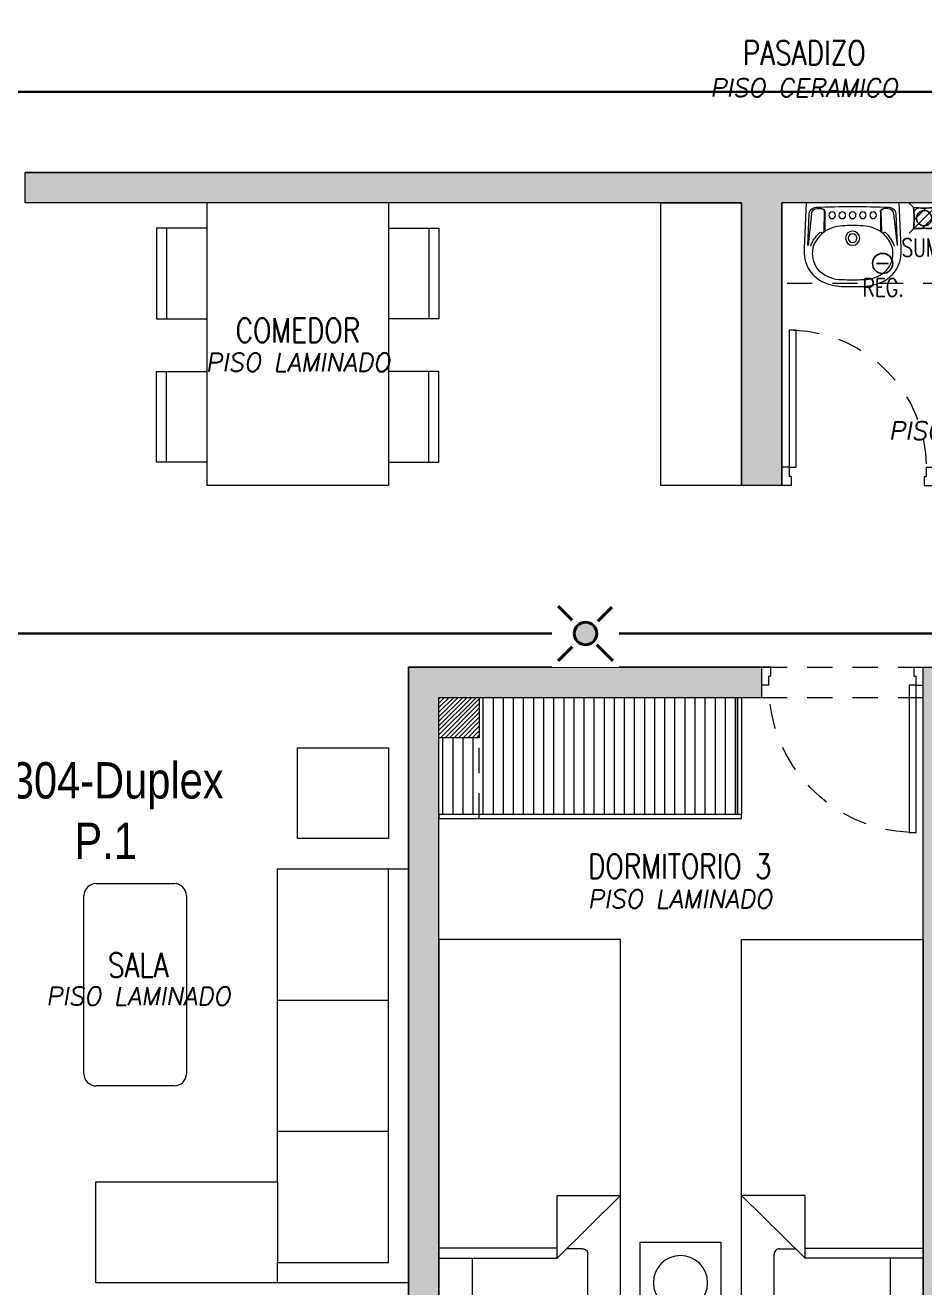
# Model space of a CAD drawing. Header units: millimetres. Extents: x -3 to 53, y -110 to 39.
# Drawn here: x 13.05 to 17.51, y -54.23 to -47.98 of the extents above; entities that cross this region are included whole.
import ezdxf
from ezdxf import colors
from ezdxf.entities.mleader import LeaderData, LeaderLine
from ezdxf.enums import TextEntityAlignment as Align
from ezdxf.math import Vec2, Vec3

# ---------------------------------------------------------------- set-up
doc = ezdxf.new("R2010")
doc.units = ezdxf.units.MM
doc.set_wipeout_variables(frame=1)
for name, pattern in [('CONTINUA', [0]), ('HIDDEN2', [0.1875, 0.125, -0.0625]), ('IMPORT-RAYABARRA', [0.85, 0.3, -0.3, 0, -0.25])]:
    doc.linetypes.add(name, pattern=pattern)
for name, color, linetype in [('A-EST HATCH', 8, 'Continuous'), ('A-EST PLACAS', 8, 'Continuous'), ('A-EST VIGAS', 8, 'HIDDEN2'), ('A-HATCH', 8, 'Continuous'), ('A-MURO BAJO', 8, 'Continuous'), ('A-NUMERACIONDEP', 8, 'Continuous'), ('A-PROYECCIONES', 8, 'HIDDEN2'), ('A-SANITARIOS', 8, 'Continuous'), ('A-TEXTO-ACABADO PISO', 8, 'Continuous'), ('A-TEXTO-INDICACIONES', 8, 'Continuous'), ('DLP_MOBILIARIO', 8, 'Continuous'), ('DLP_MOBILIARIO FIJO', 8, 'Continuous'), ('DLP_TEXTO AMBIENTE', 8, 'Continuous')]:
    doc.layers.add(name, color=color, linetype=linetype)
for name, color, linetype, lineweight in [('A-MUROS', 8, 'Continuous', 30), ('MQ.CAN ACI', 5, 'RAYABARRA', 40), ('MQ.CANALI DYA', 3, 'LINEAPERPEN', 30), ('MQ_CAN ACI', 8, 'IMPORT-RAYABARRA', 50)]:
    doc.layers.add(name, color=color, linetype=linetype, lineweight=lineweight)
doc.styles.add('R80', font='ARIALN.TTF', dxfattribs={"height": 2.03})
doc.styles.add('ROMANS', font='ROMANS.shx', dxfattribs={"oblique": 10})
doc.styles.get("Standard").update_dxf_attribs({"font": 'arial.ttf'})
doc.linetypes.add('LINEAPERPEN', pattern='A,0.75,-0.2,["I",Standard,S=0.12,R=0.09,X=0,Y=-0.06],-0.25', length=1.2)
doc.linetypes.add('RAYABARRA', pattern='A,0.3,-0.3,["|",Standard,S=0.1,R=0,X=-0.1,Y=-0.05],-0.25', length=0.85)

# ---------------------------------------------------------------- blocks, each defined once
blk = doc.blocks.new('_Dot')
at = {"color": 0, "linetype": 'ByBlock', "lineweight": -2}
blk.add_line((-0.5, 0), (-1, 0), dxfattribs=at)
at = {"color": 0, "linetype": 'ByBlock', "const_width": 0.5}
blk.add_lwpolyline([(-0.25, 0, 1), (0.25, 0, 1)], format="xyb", close=True, dxfattribs=at)
blk = doc.blocks.new('EST.P11')
at = {"layer": 'A-EST HATCH', "lineweight": 0}
h = blk.add_hatch(color=8, dxfattribs=at)
h.dxf.hatch_style = 1
h.paths.add_polyline_path([(10.5, -2.74), (10.5, 3.375), (12.15, 3.375), (12.15, 3.525), (10.35, 3.525), (10.35, 2.65), (8.85, 2.65), (8.85, 3.15), (8.7, 3.15), (8.7, 2.5), (10.35, 2.5), (10.35, -2.74)])
h.paths.add_polyline_path([(18.45, 7.325), (20.05, 7.325), (20.05, 10.425), (18.85, 10.425), (18.85, 10.575), (20.2, 10.575), (20.2, 7.175), (18.45, 7.175)])
h.paths.add_polyline_path([(17.65, 10.575), (17.5, 10.575), (17.5, 7.175), (17.65, 7.175)])
h.paths.add_polyline_path([(11.85, 11.05), (11.85, 10.9), (12, 10.9), (12, 7.825), (12.15, 7.825), (12.15, 11.05)])
h.paths.add_polyline_path([(22.45, 4.725), (13.05, 4.725), (13.05, 4.875), (16.6, 4.875), (16.6, 6.275), (16.8, 6.275), (16.8, 4.875), (19.7, 4.875), (19.7, 6.275), (19.85, 6.275), (19.85, 4.875), (22.25, 4.875), (22.25, 6.125), (20.6, 6.125), (20.6, 6.275), (22.875, 6.275), (22.875, 6.125), (22.45, 6.125)])
h.paths.add_polyline_path([(15.1, 10.425), (15.1, 7.325), (16.7, 7.325), (16.7, 7.175), (14.95, 7.175), (14.95, 10.575), (16.3, 10.575), (16.3, 10.425)])
h.paths.add_polyline_path([(10.35, 5.75), (8.7, 5.75), (8.7, 5.1), (8.85, 5.1), (8.85, 5.6), (10.35, 5.6), (10.35, 4.725), (12.15, 4.725), (12.15, 4.875), (10.5, 4.875), (10.5, 10.99), (10.35, 10.99)])
h.paths.add_polyline_path([(5.85, 10.9), (5.25, 10.9), (5.25, 11.05), (6, 11.05), (6, 7.65), (4.85, 7.65), (4.85, 7.8), (5.85, 7.8)])
h.paths.add_polyline_path([(4.05, 11.05), (4.05, 7.65), (3.9, 7.65), (3.9, 11.05)])
h.paths.add_polyline_path([(3.1, 7.8), (1.5, 7.8), (1.5, 10.9), (2.7, 10.9), (2.7, 11.05), (1.35, 11.05), (1.35, 7.65), (3.1, 7.65)])
h.paths.add_polyline_path([(4.05, -2.8), (4.05, 0.6), (3.9, 0.6), (3.9, -2.8)])
h.paths.add_polyline_path([(3.1, 0.45), (1.5, 0.45), (1.5, -2.65), (2.7, -2.65), (2.7, -2.8), (1.35, -2.8), (1.35, 0.6), (3.1, 0.6)])
h.paths.add_polyline_path([(8.7, -0.35), (8.85, -0.35), (8.85, -2.65), (9, -2.65), (9, -2.8), (8.7, -2.8)])
h.paths.add_polyline_path([(18.45, 0.925), (20.05, 0.925), (20.05, -2.175), (18.85, -2.175), (18.85, -2.325), (20.2, -2.325), (20.2, 1.075), (18.45, 1.075)])
h.paths.add_polyline_path([(17.65, -2.325), (17.5, -2.325), (17.5, 1.075), (17.65, 1.075)])
h.paths.add_polyline_path([(12.15, -2.8), (11.85, -2.8), (11.85, -2.65), (12, -2.65), (12, 0.425), (12.15, 0.425)])
h.paths.add_polyline_path([(15.1, -2.175), (15.1, 0.925), (16.7, 0.925), (16.7, 1.075), (14.95, 1.075), (14.95, -2.325), (16.3, -2.325), (16.3, -2.175)])
h.paths.add_polyline_path([(6, -2.8), (6, 0.6), (4.85, 0.6), (4.85, 0.45), (5.85, 0.45), (5.85, -2.65), (5.25, -2.65), (5.25, -2.8)])
h.paths.add_polyline_path([(3.0968, 5.55), (2.95, 5.55), (2.95, 6.75), (5.1, 6.75), (5.1, 6.6), (4.65, 6.6), (4.65, 5), (4.45, 5), (4.45, 6.6), (3.1, 6.6), (3.1, 5.55)], flags=17)
h.paths.add_polyline_path([(3.0968, 2.7), (2.95, 2.7), (2.95, 1.5), (5.1, 1.5), (5.1, 1.65), (4.65, 1.65), (4.65, 3.25), (4.45, 3.25), (4.45, 1.65), (3.1, 1.65), (3.1, 2.7)], flags=17)
h.paths.add_polyline_path([(8.8501, 4.2), (6, 4.2), (6, 6.75), (5.85, 6.75), (5.85, 4.2), (3.1, 4.2), (3.1, 4.8), (2.95, 4.8), (2.95, 4.2), (0.15, 4.2), (0.15, 8.25), (0, 8.25), (0, 0), (0.15, 0), (0.15, 4.05), (2.95, 4.05), (2.95, 3.45), (3.1, 3.45), (3.1, 4.05), (5.85, 4.05), (5.85, 1.5), (6, 1.5), (6, 4.05), (8.8501, 4.05)])
h.paths.add_polyline_path([(8.7, 11.05), (8.7, 8.6), (8.85, 8.6), (8.85, 10.9), (9, 10.9), (9, 11.05)])
h.paths.add_polyline_path([(22.9, 4.725), (25, 4.725), (25, 4.875), (23.05, 4.875), (23.05, 8.575), (25, 8.575), (25, 8.725), (23.05, 8.725), (23.05, 10.575), (22.2, 10.575), (22.2, 10.425), (22.9, 10.425)])
h.paths.add_polyline_path([(26.7, 4.725), (26.85, 4.725), (26.85, 8.725), (26.7, 8.725)])
h.paths.add_polyline_path([(47.1, 1.5), (45.2, 1.5), (45.2, 1.65), (46.95, 1.65), (46.95, 4.05), (41.1999, 4.05), (41.1999, 4.2), (46.95, 4.2), (46.95, 6.6), (45.2, 6.6), (45.2, 6.75), (47.1, 6.75)])
h.paths.add_polyline_path([(24.05, 3.525), (25.9, 3.525), (25.9, 3.375), (24.05, 3.375)], flags=17)
h.paths.add_polyline_path([(21.05, 1.975), (21.05, 2.125), (22.85, 2.125), (22.85, 3.375), (20.3, 3.375), (20.3, 1.975), (20.15, 1.975), (20.15, 3.375), (16.8, 3.375), (16.8, 1.975), (16.6, 1.975), (16.6, 3.375), (13.05, 3.375), (13.05, 3.525), (23.05, 3.525), (23.05, 1.975)])
h.paths.add_polyline_path([(23.05, 1.95), (23.05, -1.775), (26.7, -1.775), (26.7, 0.875), (24.35, 0.875), (24.35, 1.425), (24.05, 1.425), (24.05, 1.575), (24.5, 1.575), (24.5, 1.025), (26.7, 1.025), (26.7, 3.525), (26.85, 3.525), (26.85, -1.925), (23.05, -1.925), (23.05, -2.325), (22.2, -2.325), (22.2, -2.175), (22.9, -2.175), (22.9, 1.95)])
h.paths.add_polyline_path([(43.75, 7.8), (45.35, 7.8), (45.35, 7.6), (43.75, 7.6)])
h.paths.add_polyline_path([(43.75, 0.65), (45.35, 0.65), (45.35, 0.45), (43.75, 0.45)])
h.paths.add_polyline_path([(30.85, 2.375), (30.85, 3.525), (29.75, 3.525), (29.75, 2.375), (29.9, 2.375), (29.9, 3.375), (30.75, 3.375), (30.75, 2.375)])
h.paths.add_polyline_path([(39.5497, 4.875), (39.5497, 4.725), (39.7, 4.725), (39.7, 5.6), (41.1999, 5.6), (41.1999, 5.1009), (41.35, 5.1009), (41.35, 5.75), (39.7, 5.75), (39.7, 7.75), (39.55, 7.75), (39.55, 4.875)])
edge = h.paths.add_edge_path()
edge.add_line((30.85, 4.725), (30.85, 4.875))
edge.add_line((30.85, 4.875), (30.85, 5.875))
edge.add_line((30.85, 5.875), (30.75, 5.875))
edge.add_line((30.75, 5.875), (30.75, 4.875))
edge.add_line((30.75, 4.875), (30.35, 4.875))
edge.add_line((30.35, 4.875), (30.35, 5.875))
edge.add_line((30.35, 5.875), (30.2, 5.875))
edge.add_line((30.2, 5.875), (30.2, 4.725))
edge.add_line((30.2, 4.725), (30.85, 4.725))
h.paths.add_polyline_path([(33.45, 5.55), (33.45, 4.95), (33.25, 4.95), (33.25, 5.55), (33.3, 5.55), (33.3, 7.7501), (33.45, 7.7501)])
h.paths.add_polyline_path([(33.45, 2.7), (33.45, 3.3), (33.25, 3.3), (33.25, 2.7), (33.3, 2.7), (33.3, 0.4999), (33.45, 0.4999)])
at = {"layer": 'A-EST PLACAS', "color": 8, "lineweight": 0}
for points in [[(21.05, 1.975), (21.05, 2.125), (22.85, 2.125), (22.85, 3.375), (20.3, 3.375), (20.3, 1.975), (20.15, 1.975), (20.15, 3.375), (16.8, 3.375), (16.8, 1.975), (16.6, 1.975), (16.6, 3.375), (13.05, 3.375), (13.05, 3.525), (23.05, 3.525), (23.05, 1.975)], [(15.1, -2.175), (15.1, 0.925), (16.7, 0.925), (16.7, 1.075), (14.95, 1.075), (14.95, -2.325), (16.3, -2.325), (16.3, -2.175)], [(17.65, -2.325), (17.5, -2.325), (17.5, 1.075), (17.65, 1.075)]]:
    blk.add_lwpolyline(points, close=True, dxfattribs=at)
at = {"layer": 'A-EST VIGAS', "color": 8, "lineweight": 0}
for p, q in [((16.7, 1.075), (17.5, 1.075)), ((16.7, 0.925), (17.5, 0.925))]:
    blk.add_line(p, q, dxfattribs=at)
blk = doc.blocks.new('*U254')
at = {"color": 8}
for p, q in [((-0.0526, 0.0526), (-0.0746, 0.0746)), ((0.0526, 0.0526), (0.0746, 0.0746)), ((-0.0526, -0.0526), (0.0526, 0.0526)), ((-0.051, 0.0331), (-0.0331, 0.051)), ((-0.0501, -0.008), (0.008, 0.05)), ((-0.008, -0.05), (0.0501, 0.008)), ((-0.0526, -0.0526), (-0.0746, -0.0746)), ((0.0331, -0.051), (0.051, -0.0331)), ((0.0526, -0.0526), (0.0746, -0.0746))]:
    blk.add_line(p, q, dxfattribs=at)
for centre, major_axis, start_param, end_param in [((0, 0.5882), (0.1673, 0.5115), 3.359812, 3.55544), ((-0.5912, 0), (-0.5144, 0.1682), 3.360366, 3.554886), ((0, 0), (0.0118, 0.036), 5.813820330443059, 12.09700563762265), ((0.5912, 0), (-0.5144, 0.1682), 0.218773, 0.413293), ((0, -0.5882), (-0.5115, 0.1673), -1.352577, -1.156949)]:
    blk.add_ellipse(centre, major_axis=major_axis, ratio=1, start_param=start_param, end_param=end_param, dxfattribs=at)
at = {"layer": 'A-TEXTO-INDICACIONES', "color": 8, "style": 'ROMANS', "width": 0.75}
blk.add_text('SUM.', height=0.09, dxfattribs=at).set_placement((-0.1125, -0.1903))
blk = doc.blocks.new('*U258')
at = {"color": 8, "linetype": 'Continuous'}
blk.add_line((0.0296, 0), (-0.0296, 0), dxfattribs=at)
blk.add_circle((0, 0), 0.05, dxfattribs=at)
at = {"layer": 'A-TEXTO-INDICACIONES', "color": 8, "style": 'ROMANS', "width": 0.75}
blk.add_text('REG.', height=0.09, dxfattribs=at).set_placement((-0.0994, -0.1644))
blk = doc.blocks.new('IISS P11')
at = {"ltscale": 0.05}
for name, p in [('*U254', (16.1545, -7.751, 0)), ('*U258', (15.9486, -7.975, 0))]:
    blk.add_blockref(name, p, dxfattribs=at)
blk = doc.blocks.new('TEXTO AMBIENTES P11')
at = {"layer": 'A-TEXTO-ACABADO PISO', "color": 8, "lineweight": 0, "char_height": 0.09, "attachment_point": 2, "rotation": 0.00002, "style": 'ROMANS'}
for s, width, insert in [('PISO CERAMICO', 1.20225, (15.5586, -7.0597, 0)), ('PISO LAMINADO', 1.20225, (13.0512, -8.4202)), ('PISO CERAMICO', 1.20225, (16.4441, -8.7594)), ('PISO LAMINADO', 1.20225, (14.9438, -11.0788)), ('PISO LAMINADO', 1.034523, (12.2599, -11.5603, 0))]:
    blk.add_mtext_dynamic_manual_height_columns(s, width=width, gutter_width=12.5, heights=[0], dxfattribs=dict(at, insert=insert))
at = {"layer": 'DLP_TEXTO AMBIENTE', "color": 8, "lineweight": 0, "style": 'ROMANS', "width": 0.8}
for s, p in [('PASADIZO', (15.5602, -6.9918)), ('COMEDOR', (13.0512, -8.3666)), ('DORMITORIO 3', (14.9436, -11.0219)), ('SALA', (12.26, -11.5114, 0))]:
    blk.add_text(s, height=0.12, dxfattribs=at).set_placement(p, align=Align.CENTER)
blk = doc.blocks.new('A$C72FD42DB')
at = {"color": 8, "lineweight": 0}
for p, q in [((0.3255, 1.4, 0), (1.2255, 1.4, 0)), ((0.3255, 0), (0.3255, 1.4, 0)), ((1.2255, 0), (1.2255, 1.4, 0)), ((0.3255, 0), (1.2255, 0))]:
    blk.add_line(p, q, dxfattribs=at)
for points in [[(0.3255, 1.285), (0.0755, 1.285), (0.0755, 0.835), (0.3255, 0.835)], [(0.1255, 1.285), (0.1255, 0.835)], [(1.2255, 1.285), (1.4755, 1.285), (1.4755, 0.835), (1.2255, 0.835)], [(1.4255, 1.285), (1.4255, 0.835)], [(0.3255, 0.125), (0.0755, 0.125), (0.0755, 0.575), (0.3255, 0.575)], [(0.1255, 0.125), (0.1255, 0.575)], [(1.2255, 0.125), (1.4755, 0.125), (1.4755, 0.575), (1.2255, 0.575)], [(1.4255, 0.125), (1.4255, 0.575)]]:
    blk.add_lwpolyline(points, dxfattribs=at)
blk = doc.blocks.new('SOFA SEC')
at = {"color": 8, "lineweight": 0}
for p, q in [((0, 0.65), (0.1, 0.65)), ((0.1, 0.65), (0.1, 0.1)), ((0.5, 0.65), (0.1, 0.65)), ((0.75, 0.65), (0.75, 0.1)), ((1.4, 0.65), (1.4, 0.1)), ((0.1, 0.1), (2.05, 0.1))]:
    blk.add_line(p, q, dxfattribs=at)
blk.add_lwpolyline([(0.5, 1.55), (0.5, 0.65), (2.05, 0.65), (2.05, 0), (0, 0), (0, 1.55)], close=True, dxfattribs=at)
blk = doc.blocks.new('MESA CENTRO')
at = {"color": 8, "lineweight": 0}
for p, q in [((-0.1937, 0), (0.1937, 0)), ((-0.2537, -0.9421), (-0.2537, -0.06)), ((0.2537, -0.06), (0.2537, -0.9421)), ((0.1937, -1.0021), (-0.1937, -1.0021))]:
    blk.add_line(p, q, dxfattribs=at)
for centre, start, end in [((-0.1937, -0.06), 90, 180), ((0.1937, -0.06), 0, 90), ((-0.1937, -0.9421), 180, 270), ((0.1937, -0.9421), 270, 0)]:
    blk.add_arc(centre, 0.06, start, end, dxfattribs=at)
blk = doc.blocks.new('1 PLAZA')
at = {"color": 8, "lineweight": 0}
for p, q in [((-0.2592, -0.0513), (0.2619, -0.0513)), ((-0.2859, -0.3221), (-0.2859, -0.0781)), ((0.2887, -0.0781), (0.2887, -0.3415)), ((-0.45, -0.3221), (0.1356, -0.3221)), ((0.1356, -0.371), (-0.45, -0.371)), ((0.45, -0.6318), (0.1356, -0.3221)), ((0.1356, -0.3221), (0.1356, -0.6318)), ((0.2619, -0.3683), (0.1825, -0.3683)), ((0.1356, -0.6318), (0.45, -0.6318))]:
    blk.add_line(p, q, dxfattribs=at)
at = {"color": 8, "lineweight": 0, "extrusion": (4.49068e-08, -3.60286e-08, 1), "elevation": 0}
blk.add_lwpolyline([(-0.45, -0.0287), (0.45, -0.0287), (0.45, 0), (-0.45, 0)], close=True, dxfattribs=at)
at = {"color": 8, "lineweight": 0}
blk.add_lwpolyline([(-0.45, -1.9), (-0.45, -0.0287), (0.45, -0.0287), (0.45, -1.9)], close=True, dxfattribs=at)
for centre, start, end in [((-0.2592, -0.0781), 90, 180), ((0.2619, -0.0781), 0, 90), ((0.2619, -0.3415), 270, 0)]:
    blk.add_arc(centre, 0.0267, start, end, dxfattribs=at)
blk = doc.blocks.new('VELADOR')
at = {"color": 8, "lineweight": 0}
blk.add_lwpolyline([(0, 0.4), (0, 0), (0.4, 0), (0.4, 0.4)], close=True, dxfattribs=at)
blk.add_circle((0.2, 0.2), 0.1344, dxfattribs=at)
blk = doc.blocks.new('*U142')
at = {"color": 8, "lineweight": 0}
for p, q in [((0.01, 0.755), (0.01, 0.8)), ((0.055, 0.755), (0.01, 0.755)), ((0.1, 0.765), (0.055, 0.765)), ((0.055, 0.755), (0.055, 0.765)), ((0.1, 0.765), (0.1, 0.8)), ((0.055, 0.045), (0.01, 0.045)), ((0.01, 0.045), (0.01, 0)), ((0.055, 0.045), (0.055, 0.035)), ((0.1, 0.035), (0.055, 0.035)), ((0.1, 0.035), (0.1, 0))]:
    blk.add_line(p, q, dxfattribs=at)
blk.add_lwpolyline([(0.83, 0.07), (0.83, 0.035), (0.1, 0.035), (0.1, 0.07)], close=True, dxfattribs=at)
at = {"color": 8, "linetype": 'HIDDEN2', "lineweight": 0}
blk.add_arc((0.0996, 0.034), 0.731, 2.23015, 89.96723, dxfattribs=at)
blk = doc.blocks.new('*U144')
at = {"color": 8, "lineweight": 0}
for p, q in [((0.01, 0.705), (0.01, 0.75)), ((0.055, 0.705), (0.01, 0.705)), ((0.1, 0.715), (0.055, 0.715)), ((0.055, 0.705), (0.055, 0.715)), ((0.1, 0.715), (0.1, 0.75)), ((0.055, 0.045), (0.01, 0.045)), ((0.01, 0.045), (0.01, 0)), ((0.055, 0.045), (0.055, 0.035)), ((0.1, 0.035), (0.055, 0.035)), ((0.1, 0.035), (0.1, 0))]:
    blk.add_line(p, q, dxfattribs=at)
blk.add_lwpolyline([(0.78, 0.07), (0.78, 0.035), (0.1, 0.035), (0.1, 0.07)], close=True, dxfattribs=at)
at = {"color": 8, "linetype": 'HIDDEN2', "lineweight": 0}
blk.add_arc((0.0996, 0.0341), 0.6809, 2.23015, 89.96723, dxfattribs=at)
blk = doc.blocks.new('BOWL-ITALGRIF_VARADERO_01')
at = {"color": 8, "lineweight": 0}
for p, q in [((-0.2032, -0.1971), (-0.2208, -0.038)), ((0.2032, -0.1971), (0.2208, -0.038)), ((-0.1404, -0.2077), (-0.1424, -0.1083)), ((-0.1375, -0.205), (-0.1375, -0.1117)), ((0.1375, -0.205), (0.1375, -0.1117)), ((0.1404, -0.2077), (0.1424, -0.1083)), ((-0.1753, -0.222), (-0.1544, -0.222)), ((0.1753, -0.222), (0.1544, -0.222))]:
    blk.add_line(p, q, dxfattribs=at)
for points in [[(-0.0917, 0.1589, -0.02989), (-0.0456, 0.1646, -0.007822), (0.0456, 0.1646, -0.02989), (0.0918, 0.1589, -0.091737), (0.1601, 0.1343, -0.112496), (0.2175, 0.0792, -0.147885), (0.2402, -0.0257), (0.23, -0.25), (-0.23, -0.25), (-0.2402, -0.0257, -0.147885), (-0.2175, 0.0792, -0.112496), (-0.1601, 0.1343, -0.091737)], [(-0.0496, -0.1363, -0.062677), (-0.1048, -0.1249, -0.110639), (-0.1576, -0.091, -0.120976), (-0.195, -0.0344, -0.061198), (-0.2, 0, -0.21707), (-0.1593, 0.092, -0.174983), (-0.0545, 0.1298, -0.010618), (0, 0.131, -0.010618), (0.0545, 0.1298, -0.174983), (0.1593, 0.092, -0.21707), (0.2, 0, -0.061198), (0.195, -0.0344, -0.120976), (0.1576, -0.091, -0.110639), (0.1048, -0.1249, -0.062677), (0.0496, -0.1363, -0.017583), (0, -0.138, -0.017583)]]:
    blk.add_lwpolyline(points, format="xyb", close=True, dxfattribs=at)
for points in [[(-0.2216, -0.0381), (-0.2145, -0.1954, 0.390823), (-0.1807, -0.2288, 0.017524), (0.1807, -0.2288, 0.390823), (0.2145, -0.1954), (0.2216, -0.0381)], [(-0.2072, -0.035, 0.005), (-0.2064, -0.038, 0.121292), (-0.166, -0.0996, 0.007977), (-0.1624, -0.1031)], [(0.2072, -0.035, -0.005), (0.2064, -0.038, -0.121292), (0.166, -0.0996, -0.007977), (0.1624, -0.1031)]]:
    blk.add_lwpolyline(points, format="xyb", dxfattribs=at)
for centre, radius in [((0, -0.075), 0.035), ((0, -0.075), 0.0215), ((-0.1015, -0.1885), 0.0165), ((-0.051, -0.1885), 0.0165), ((0, -0.1885), 0.0165), ((0.051, -0.1885), 0.0165), ((0.1015, -0.1885), 0.0165)]:
    blk.add_circle(centre, radius, dxfattribs=at)
for centre, radius, start, end in [((-0.1583, -0.0987), 0.006, 226.64309, 46.64309), ((-0.1404, -0.1083), 0.002, 54.36186, 181.13739), ((-0.1355, -0.1117), 0.002, 56.71088, 180), ((0.1048, -0.1249), 9.094947017729287e-16, 0, 217.6714), ((0.1355, -0.1117), 0.002, 0, 123.28912), ((0.1404, -0.1083), 0.002, 358.86261, 125.63814), ((0.1583, -0.0987), 0.006, 133.35691, 313.35691), ((-0.1753, -0.194), 0.028, 186.31112, 270), ((-0.1545, -0.205), 0.017, 270, 0), ((-0.1544, -0.208), 0.014, 270, 1.13739), ((0.1545, -0.205), 0.017, 180, 270), ((0.1544, -0.208), 0.014, 178.86261, 270), ((0.1753, -0.194), 0.028, 270, 353.68888)]:
    blk.add_arc(centre, radius, start, end, dxfattribs=at)
blk = doc.blocks.new('DPTO 75_D11')
at = {"layer": 'A-HATCH', "lineweight": 0}
h = blk.add_hatch(dxfattribs=at)
h.set_pattern_fill('ANSI31', color=8, scale=0.005, angle=180)
h.set_pattern_definition([(225, (-40.7297, 30.32208), (0.01122532, -0.01122532), [])])
h.paths.add_polyline_path([(2.95, -2.8), (3.15, -2.8), (3.15, -2.6), (2.95, -2.6)])
at = {"layer": 'DLP_MOBILIARIO FIJO', "lineweight": 0}
h = blk.add_hatch(dxfattribs=at)
h.set_pattern_fill('_USER', color=8, scale=0.05, angle=450, pattern_type=0)
h.set_pattern_definition([(90, (-36.53, -24.655036), (-0.05, 2e-17), [])])
h.paths.add_polyline_path([(2.95, -3.18), (2.95, -2.8), (3.15, -2.8), (3.15, -2.6), (4.43, -2.6), (4.43, -3.18)])
at = {"layer": 'A-MURO BAJO', "color": 8, "lineweight": 0, "elevation": 0}
blk.add_lwpolyline([(4.45, -1.55), (4.05, -1.55), (4.05, -0.15), (4.45, -0.15)], close=True, dxfattribs=at)
at = {"layer": 'A-MUROS', "color": 8, "lineweight": 0}
for p, q in [((10.9, 0), (0.9, 0)), ((4.45, -0.15), (0.9, -0.15)), ((4.45, -1.55), (4.45, -0.15)), ((7.05, -0.15), (4.65, -0.15)), ((4.65, -1.55), (4.65, -0.15)), ((4.65, -1.55), (4.45, -1.55)), ((2.8, -5.85), (2.8, -2.45)), ((2.8, -2.45), (4.55, -2.45)), ((4.55, -2.6), (4.55, -2.45)), ((5.35, -5.85), (5.35, -2.45)), ((5.35, -2.45), (5.5, -2.45)), ((3.15, -2.6), (4.55, -2.6)), ((3.15, -2.6), (3.15, -2.8)), ((2.95, -5.7), (2.95, -2.8)), ((3.15, -2.8), (2.95, -2.8))]:
    blk.add_line(p, q, dxfattribs=at)
at = {"layer": 'A-PROYECCIONES', "color": 8, "lineweight": 0}
blk.add_line((7.05, -0.55), (4.65, -0.55), dxfattribs=at)
at = {"layer": 'DLP_MOBILIARIO', "color": 8, "lineweight": 0, "elevation": 0}
blk.add_lwpolyline([(2.25, -3.3), (2.25, -2.85), (2.7, -2.85), (2.7, -3.3)], close=True, dxfattribs=at)
at = {"layer": 'DLP_MOBILIARIO FIJO', "color": 8, "lineweight": 0}
blk.add_lwpolyline([(2.95, -2.6), (4.43, -2.6), (4.43, -3.18), (2.95, -3.18)], close=True, dxfattribs=at)
at = {"layer": 'DLP_MOBILIARIO FIJO', "color": 8, "lineweight": 0, "elevation": 0}
for points in [[(4.43, -2.6), (4.45, -2.6), (4.45, -3.18), (4.43, -3.18)], [(4.45, -3.2), (4.45, -3.18), (2.95, -3.18), (2.95, -3.2)]]:
    blk.add_lwpolyline(points, close=True, dxfattribs=at)
at = {"layer": 'A-SANITARIOS', "color": 8, "lineweight": 0, "xscale": -1, "rotation": 180}
blk.add_blockref('BOWL-ITALGRIF_VARADERO_01', (5, -0.4, 0), dxfattribs=at)
at = {"layer": 'DLP_MOBILIARIO', "color": 8, "lineweight": 0}
for name, p, rotation in [('A$C72FD42DB', (3.0255, -0.15, 0), 180), ('SOFA SEC', (2.8, -5.5, 0), 89.99956714789808), ('MESA CENTRO', (1.4447, -3.5229, 0), 359.9999774208889)]:
    blk.add_blockref(name, p, dxfattribs=dict(at, rotation=rotation))
for name, p, xscale, rotation in [('*U144', (4.65, -1.56, 0), -1.000000000000003, 270), ('*U142', (5.35, -2.44, 0), -1.000000000000007, 90)]:
    blk.add_blockref(name, p, dxfattribs=dict(at, xscale=xscale, rotation=rotation))
at = {"layer": 'DLP_MOBILIARIO', "color": 8, "lineweight": 0, "extrusion": (4.49068e-08, 3.60286e-08, -1), "zscale": -1.00000000000002, "rotation": 180}
for name, p in [('1 PLAZA', (-3.4, -5.7, 0)), ('VELADOR', (-3.9471, -5.3, 0))]:
    blk.add_blockref(name, p, dxfattribs=at)
at = {"layer": 'DLP_MOBILIARIO', "color": 8, "lineweight": 0, "extrusion": (4.49068e-08, -3.60286e-08, 1), "rotation": 180}
blk.add_blockref('1 PLAZA', (4.9, -5.7, 0), dxfattribs=at)
blk = doc.blocks.new('AVISADOR SONORO 1 EN 75')
at = {"color": 5, "linetype": 'CONTINUA', "ltscale": 0.05}
blk.add_wipeout([(0.1057, 0.5441), (-0.1057, 0.5441), (0, 0.3328)], dxfattribs=at).dxf.layer = 'MQ_CAN ACI'
blk.add_wipeout([(-0.1664, 0), (0.1664, 0), (0.1664, 0.3328), (-0.1664, 0.3328)], dxfattribs=at).dxf.layer = 'MQ_CAN ACI'
at = {"layer": 'MQ.CAN ACI', "linetype": 'CONTINUA', "ltscale": 0.05}
h = blk.add_hatch(color=256, dxfattribs=at)
h.paths.add_polyline_path([(0, 0.1664), (-0.0392, 0.1272, 0.198912), (0, 0.1109, 0.198912), (0.0392, 0.1272)])
h.paths.add_polyline_path([(0.0392, 0.1272, 0.414214), (0.0392, 0.2056), (0, 0.1664)])
h.paths.add_polyline_path([(0.0392, 0.2056, 0.198912), (0, 0.2219, 0.198912), (-0.0392, 0.2056), (0, 0.1664)])
h.paths.add_polyline_path([(0, 0.1664), (-0.0392, 0.2056, 0.414214), (-0.0392, 0.1272)])
for p, q in [((-0.0606, 0.227), (-0.1302, 0.2965)), ((0.0657, 0.2321), (0.1353, 0.3017)), ((-0.1346, 0.0318), (-0.0563, 0.1101)), ((0.1349, 0.0315), (0.0656, 0.1008))]:
    blk.add_line(p, q, dxfattribs=at)
blk.add_circle((0, 0.1664), 0.0555, dxfattribs=at)
blk = doc.blocks.new('arq.')
at = {"color": 8}
blk.add_blockref('IISS P11', (102.5627, -39.2888), dxfattribs=at)
at = {"layer": 'A-EST PLACAS', "color": 8}
blk.add_blockref('EST.P11', (101.2127, -50.3388), dxfattribs=at)
at = {"layer": 'DLP_TEXTO AMBIENTE', "color": 8}
blk.add_blockref('TEXTO AMBIENTES P11', (102.5627, -39.2888), dxfattribs=at)
at = {"layer": 'A-NUMERACIONDEP', "color": 8, "lineweight": 0}
ml = blk.add_multileader_mtext('Standard', dxfattribs=at)
ml.set_content('1304-Duplex P.1', color=8, style='R80')
ml.set_leader_properties(color=256)
ml.set_arrow_properties(name='DOT')
ml.build(insert=Vec2(0, 0))
ml.multileader.update_dxf_attribs({"leader_type": 0, "has_text_frame": 1, "text_left_attachment_type": 2, "text_right_attachment_type": 2, "dogleg_length": 0.36, "arrow_head_size": 0.06, "scale": 0.06})
ctx = ml.context
ctx.base_point, ctx.scale, ctx.char_height, ctx.arrow_head_size, ctx.landing_gap_size, ctx.plane_origin = Vec3(113.8634, -49.8501), 0.06, 0.18, 0.06, 0.06, Vec3(115.6265, -49.8545)
ctx.left_attachment, ctx.right_attachment, ctx.text_align_type = 2, 2, 1
notes = []
notes.append((ctx, [(0, (1, 1, 0), (113.7717, -49.8501), (1, 0), 0.0917, [(0, [(113.4852, -49.5012)], 0, [])])]))
ctx.mtext.insert, ctx.mtext.rotation, ctx.mtext.width, ctx.mtext.alignment, ctx.mtext.flow_direction = Vec3(114.6612, -49.7348), 6.283185, 1.489888, 2, 5
for ctx, leaders in notes:
    for number, flags, end, landing, length, lines in leaders:
        leader = LeaderData()
        leader.index, (leader.has_last_leader_line, leader.has_dogleg_vector, leader.attachment_direction) = number, flags
        leader.last_leader_point, leader.dogleg_vector, leader.dogleg_length = Vec3(end), Vec3(landing), length
        for number, points, colour, breaks in lines:
            line = LeaderLine()
            line.index, line.vertices, line.color, line.breaks = number, Vec3.list(points), colors.encode_raw_color(colour), breaks
            leader.lines.append(line)
        ctx.leaders.append(leader)
at = {"color": 8}
blk.add_blockref('DPTO 75_D11', (113.3627, -46.8138), dxfattribs=at)
at = {"layer": 'A-PROYECCIONES', "color": 8, "lineweight": 0, "elevation": 0}
blk.add_lwpolyline([(116.5127, -50.0138), (116.5127, -49.6138)], dxfattribs=at)

msp = doc.modelspace()

# ---------------------------------------------------------------- block references
at = {"color": 7}
msp.add_blockref('arq.', (-101.2125, -1.8936), dxfattribs=at)

# ---------------------------------------------------------------- next in the draw order: linework, layer by layer
at = {"layer": 'MQ.CANALI DYA'}
msp.add_lwpolyline([(11.0714, -48.1074), (11.0714, -48.1874, 0.414214), (11.1914, -48.3074), (17.867, -48.3074, 0.414214), (17.987, -48.1874), (17.987, -48.1074)], format="xyb", dxfattribs=at)

# ---------------------------------------------------------------- next in the draw order: block references
at = {"layer": 'MQ.CAN ACI', "linetype": 'CONTINUA', "ltscale": 0.05, "xscale": -1}
msp.add_blockref('AVISADOR SONORO 1 EN 75', (15.8266, -51.1574), dxfattribs=at)

# ---------------------------------------------------------------- next in the draw order: linework, layer by layer
at = {"layer": 'MQ.CANALI DYA', "elevation": 0}
msp.add_lwpolyline([(12.7316, -49.5574), (12.7316, -50.871, 0.414214), (12.8516, -50.991), (15.6602, -50.991)], format="xyb", dxfattribs=at)
at = {"layer": 'MQ.CANALI DYA'}
msp.add_lwpolyline([(18.191, -50.7074), (18.191, -50.871, -0.414214), (18.071, -50.991), (15.993, -50.991)], format="xyb", dxfattribs=at)

doc.saveas('drawing.dxf')
